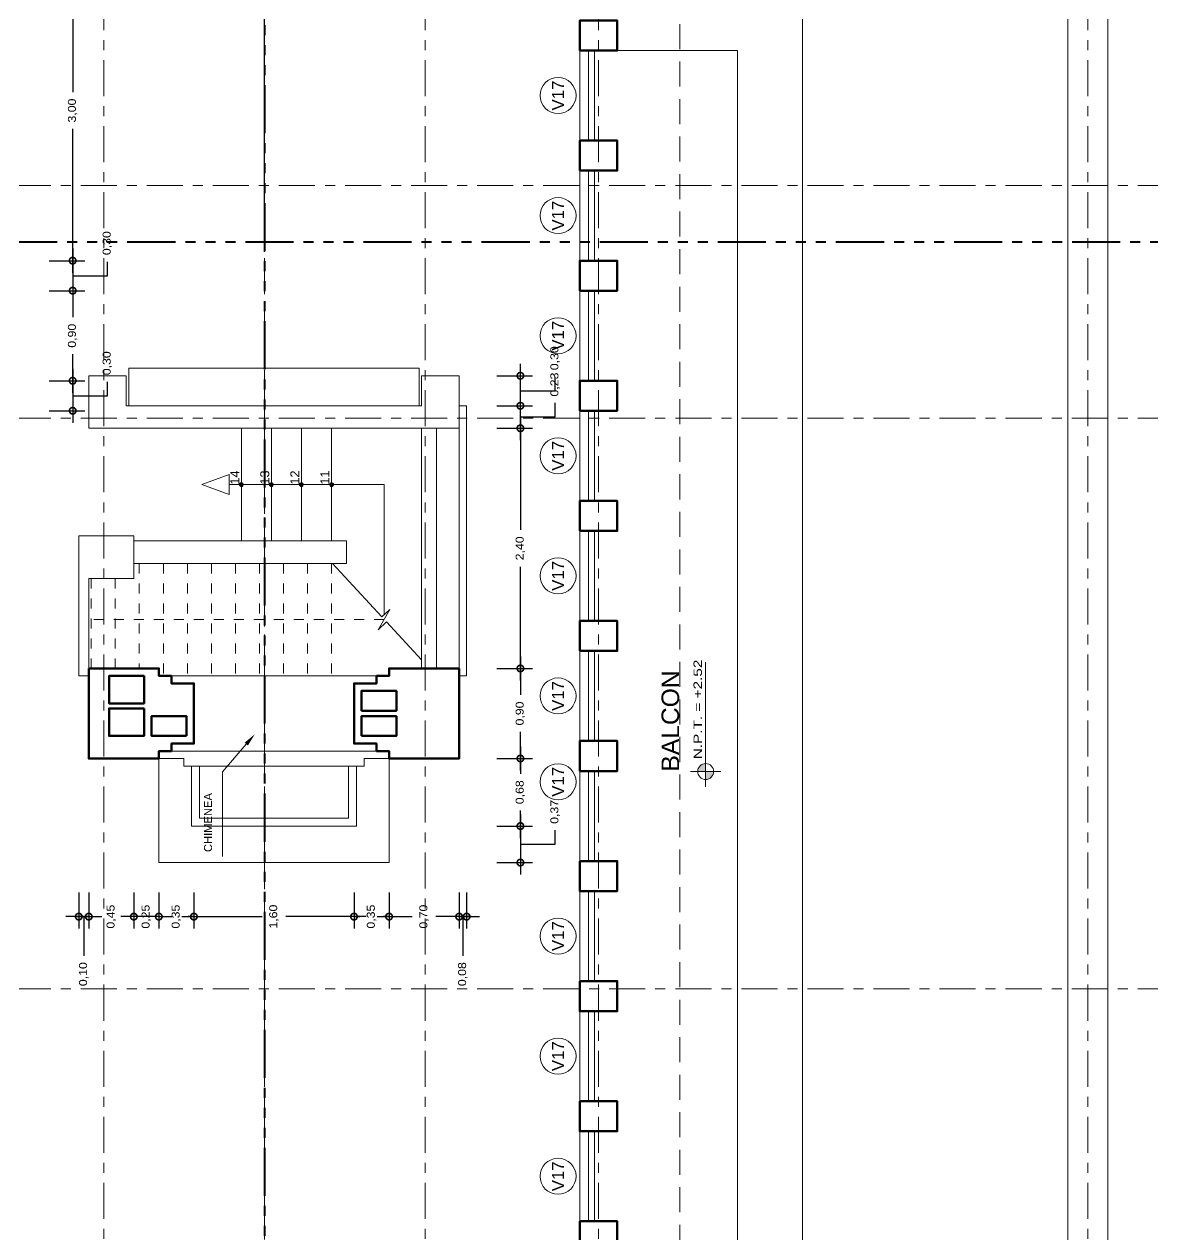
# Model space of a CAD drawing. Header units: millimetres. Extents: x -1459 to -1413, y -119 to 301.
# Drawn here: x -1441.55 to -1430.28, y -24.98 to -12.89 of the extents above; entities that cross this region are included whole.
import ezdxf

# ---------------------------------------------------------------- set-up
doc = ezdxf.new("R2010")
doc.units = ezdxf.units.MM
for name, pattern in [('ACAD_ISO06W100', [36, 24, -3, 0, -3, 0, -3, 0, -3]), ('ACAD_ISO10W100', [18, 12, -3, 0, -3]), ('RAYITAS', [0.375, 0.25, -0.125])]:
    doc.linetypes.add(name, pattern=pattern)
doc.layers.get('0').update_dxf_attribs({"lineweight": 0})
doc.layers.get('Defpoints').update_dxf_attribs({"lineweight": 5})
for name, color, linetype, lineweight in [('CORTE PLUMA 5', 5, 'Continuous', 40), ('COTAS', 190, 'Continuous', 9), ('EJES', 2, 'ACAD_ISO10W100', 13), ('GRADAS CAMBIO NIVEL', 3, 'Continuous', 15), ('MURO CORTADO', 1, 'Continuous', 60), ('MURO VISTO', 6, 'Continuous', 18), ('PROYECCIONES', 40, 'RAYITAS', 13), ('PUERTA VENTANA', 4, 'Continuous', 9), ('TEXTOS', 30, 'Continuous', 5), ('VANOS CUADRO', 8, 'Continuous', 9)]:
    doc.layers.add(name, color=color, linetype=linetype, lineweight=lineweight)
doc.styles.add('Arial', font='arial.ttf')
doc.styles.add('ARIAL DERECHO', font='arial.ttf', dxfattribs={"width": 1.1})
doc.styles.get("Standard").update_dxf_attribs({"font": 'arial.ttf'})
doc.dimstyles.new('COTAS 50 OK', dxfattribs={"dimtxt": 0.08, "dimasz": 0.13, "dimexe": 0.12, "dimexo": 0.2, "dimgap": 0.07, "dimtad": 0, "dimtih": 1, "dimtoh": 1, "dimzin": 0, "dimtxsty": 'ARIAL DERECHO', "dimblk": 'DOTSMALL', "dimcen": 0.15, "dimdle": 0.12, "dimadec": 0, "dimazin": 0, "dimtfac": 1, "dimtmove": 1, "dimatfit": 3, "dimfxl": 1, "dimtzin": 0, "dimarcsym": 0})

# ---------------------------------------------------------------- blocks, each defined once
blk = doc.blocks.new('npt')
h = blk.add_hatch(color=256)
h.paths.add_polyline_path([(0, 0), (0.071, 0, 0.414214), (0, 0.071)])
h.paths.add_polyline_path([(0, -0.071), (0, 0), (-0.071, 0, 0.414214)])
for p, q in [((0, 0.135), (0, -0.135)), ((-0.135, 0), (0.972, 0))]:
    blk.add_line(p, q)
blk.add_circle((0, 0), 0.0709)
blk = doc.blocks.new('CIRCULO GRADA')
at = {"layer": 'GRADAS CAMBIO NIVEL'}
h = blk.add_hatch(color=256, dxfattribs=at)
h.paths.add_polyline_path([(0.014, 0.014, 0.414214), (-0.014, 0.014), (0, 0)])
h.paths.add_polyline_path([(0.014, 0.014), (0, 0), (0.014, -0.014, 0.414214)])
h.paths.add_polyline_path([(0.014, -0.014), (0, 0), (-0.014, -0.014, 0.414214)])
h.paths.add_polyline_path([(0, 0), (-0.014, 0.014, 0.414214), (-0.014, -0.014)])
blk.add_circle((0, 0), 0.02, dxfattribs=at)
blk = doc.blocks.new('FLEC')
at = {"layer": 'TEXTOS', "extrusion": (0, 0, -1)}
for p, q in [((203.611, -47.254), (203.889, -47.016)), ((203.889, -47.016), (204.734, -47.016))]:
    blk.add_line(p, q, dxfattribs=at)
blk.add_solid([(-203.597, -47.238), (-203.513, -47.339), (-203.625, -47.271)], dxfattribs=at)
blk = doc.blocks.new('_DotSmall')
at = {"color": 0, "linetype": 'ByBlock', "const_width": 0.5}
blk.add_lwpolyline([(-0.0625, 0, 1), (0.0625, 0, 1)], format="xyb", close=True, dxfattribs=at)
blk = doc.blocks.new('*D822')
at = {"layer": 'COTAS', "color": 0, "lineweight": -2}
for p, q in [((-1441.069, -15.13), (-1441.069, -15.67)), ((-1441.303, -15.25), (-1440.949, -15.25)), ((-1440.722, -15.4), (-1440.722, -15.26)), ((-1441.069, -15.4), (-1440.722, -15.4)), ((-1441.303, -15.55), (-1440.949, -15.55))]:
    blk.add_line(p, q, dxfattribs=at)
at = {"layer": 'Defpoints', "color": 0}
for p in [(-1441.503, -15.25), (-1441.503, -15.55), (-1441.069, -15.55)]:
    blk.add_point(p, dxfattribs=at)
at = {"layer": 'COTAS', "color": 0, "lineweight": -2, "xscale": 0.13, "yscale": 0.13, "zscale": 0.13}
for p, rotation in [((-1441.069, -15.25), 90), ((-1441.069, -15.55), 270)]:
    blk.add_blockref('_DotSmall', p, dxfattribs=dict(at, rotation=rotation))
at = {"layer": 'COTAS', "color": 0, "insert": (-1440.722, -15.075), "char_height": 0.08, "attachment_point": 5, "rotation": 90, "style": 'ARIAL DERECHO'}
blk.add_mtext('0,30', dxfattribs=at)
blk = doc.blocks.new('*D823')
at = {"layer": 'COTAS', "color": 0, "lineweight": -2}
for p, q in [((-1441.069, -15.43), (-1441.069, -15.815)), ((-1441.303, -15.55), (-1440.949, -15.55)), ((-1441.069, -16.57), (-1441.069, -16.184)), ((-1441.303, -16.45), (-1440.949, -16.45))]:
    blk.add_line(p, q, dxfattribs=at)
at = {"layer": 'Defpoints', "color": 0}
for p in [(-1441.503, -15.55), (-1441.503, -16.45), (-1441.069, -16.45)]:
    blk.add_point(p, dxfattribs=at)
at = {"layer": 'COTAS', "color": 0, "lineweight": -2, "xscale": 0.13, "yscale": 0.13, "zscale": 0.13}
for p, rotation in [((-1441.069, -15.55), 90), ((-1441.069, -16.45), 270)]:
    blk.add_blockref('_DotSmall', p, dxfattribs=dict(at, rotation=rotation))
at = {"layer": 'COTAS', "color": 0, "insert": (-1441.069, -16), "char_height": 0.08, "attachment_point": 5, "rotation": 90, "style": 'ARIAL DERECHO'}
blk.add_mtext('0,90', dxfattribs=at)
blk = doc.blocks.new('*D824')
at = {"layer": 'COTAS', "color": 0, "lineweight": -2}
for p, q in [((-1441.069, -16.33), (-1441.069, -16.87)), ((-1441.303, -16.45), (-1440.949, -16.45)), ((-1440.722, -16.6), (-1440.722, -16.46)), ((-1441.069, -16.6), (-1440.722, -16.6)), ((-1441.303, -16.75), (-1440.949, -16.75))]:
    blk.add_line(p, q, dxfattribs=at)
at = {"layer": 'Defpoints', "color": 0}
for p in [(-1441.503, -16.45), (-1441.503, -16.75), (-1441.069, -16.75)]:
    blk.add_point(p, dxfattribs=at)
at = {"layer": 'COTAS', "color": 0, "lineweight": -2, "xscale": 0.13, "yscale": 0.13, "zscale": 0.13}
for p, rotation in [((-1441.069, -16.45), 90), ((-1441.069, -16.75), 270)]:
    blk.add_blockref('_DotSmall', p, dxfattribs=dict(at, rotation=rotation))
at = {"layer": 'COTAS', "color": 0, "insert": (-1440.722, -16.275), "char_height": 0.08, "attachment_point": 5, "rotation": 90, "style": 'ARIAL DERECHO'}
blk.add_mtext('0,30', dxfattribs=at)
blk = doc.blocks.new('*D825')
at = {"layer": 'COTAS', "color": 0, "lineweight": -2}
for p, q in [((-1441.069, -12.13), (-1441.069, -13.565)), ((-1441.303, -12.25), (-1440.949, -12.25)), ((-1441.069, -15.37), (-1441.069, -13.934)), ((-1441.303, -15.25), (-1440.949, -15.25))]:
    blk.add_line(p, q, dxfattribs=at)
at = {"layer": 'Defpoints', "color": 0}
for p in [(-1441.503, -12.25), (-1441.069, -12.25), (-1441.503, -15.25)]:
    blk.add_point(p, dxfattribs=at)
at = {"layer": 'COTAS', "color": 0, "lineweight": -2, "xscale": 0.13, "yscale": 0.13, "zscale": 0.13}
for p, rotation in [((-1441.069, -12.25), 90), ((-1441.069, -15.25), 270)]:
    blk.add_blockref('_DotSmall', p, dxfattribs=dict(at, rotation=rotation))
at = {"layer": 'COTAS', "color": 0, "insert": (-1441.069, -13.75), "char_height": 0.08, "attachment_point": 5, "rotation": 90, "style": 'ARIAL DERECHO'}
blk.add_mtext('3,00', dxfattribs=at)
blk = doc.blocks.new('*D836')
at = {"layer": 'COTAS', "color": 0, "lineweight": -2}
for p, q in [((-1440.022, -9.508), (-1440.022, -9.858)), ((-1439.153, -15.162), (-1439.153, -9.618)), ((-1440.142, -9.738), (-1439.706, -9.738)), ((-1439.033, -9.738), (-1439.469, -9.738))]:
    blk.add_line(p, q, dxfattribs=at)
at = {"layer": 'Defpoints', "color": 0}
for p in [(-1440.022, -9.308), (-1439.153, -9.738), (-1439.153, -15.362)]:
    blk.add_point(p, dxfattribs=at)
at = {"layer": 'COTAS', "color": 0, "lineweight": -2, "xscale": 0.13, "yscale": 0.13, "zscale": 0.13, "rotation": 180}
blk.add_blockref('_DotSmall', (-1440.022, -9.738), dxfattribs=at)
at = {"layer": 'COTAS', "color": 0, "lineweight": -2, "xscale": 0.13, "yscale": 0.13, "zscale": 0.13}
blk.add_blockref('_DotSmall', (-1439.153, -9.738), dxfattribs=at)
at = {"layer": 'COTAS', "color": 0, "insert": (-1439.588, -9.738), "char_height": 0.08, "attachment_point": 5, "rotation": 90, "style": 'ARIAL DERECHO'}
blk.add_mtext('0,87', dxfattribs=at)
blk = doc.blocks.new('*D859')
at = {"layer": 'COTAS', "color": 0, "lineweight": -2}
for p, q in [((-1436.596, -19.205), (-1436.596, -19.59)), ((-1436.833, -19.325), (-1436.476, -19.325)), ((-1436.596, -20.345), (-1436.596, -19.959)), ((-1436.833, -20.225), (-1436.476, -20.225))]:
    blk.add_line(p, q, dxfattribs=at)
at = {"layer": 'Defpoints', "color": 0}
for p in [(-1437.033, -19.325), (-1436.596, -19.325), (-1437.033, -20.225)]:
    blk.add_point(p, dxfattribs=at)
at = {"layer": 'COTAS', "color": 0, "lineweight": -2, "xscale": 0.13, "yscale": 0.13, "zscale": 0.13}
for p, rotation in [((-1436.596, -19.325), 90), ((-1436.596, -20.225), 270)]:
    blk.add_blockref('_DotSmall', p, dxfattribs=dict(at, rotation=rotation))
at = {"layer": 'COTAS', "color": 0, "insert": (-1436.596, -19.775), "char_height": 0.08, "attachment_point": 5, "rotation": 90, "style": 'ARIAL DERECHO'}
blk.add_mtext('0,90', dxfattribs=at)
blk = doc.blocks.new('*D860')
at = {"layer": 'COTAS', "color": 0, "lineweight": -2}
for p, q in [((-1436.596, -16.805), (-1436.596, -17.94)), ((-1436.833, -16.925), (-1436.476, -16.925)), ((-1436.596, -19.445), (-1436.596, -18.309)), ((-1436.833, -19.325), (-1436.476, -19.325))]:
    blk.add_line(p, q, dxfattribs=at)
at = {"layer": 'Defpoints', "color": 0}
for p in [(-1437.033, -16.925), (-1436.596, -16.925), (-1437.033, -19.325)]:
    blk.add_point(p, dxfattribs=at)
at = {"layer": 'COTAS', "color": 0, "lineweight": -2, "xscale": 0.13, "yscale": 0.13, "zscale": 0.13}
for p, rotation in [((-1436.596, -16.925), 90), ((-1436.596, -19.325), 270)]:
    blk.add_blockref('_DotSmall', p, dxfattribs=dict(at, rotation=rotation))
at = {"layer": 'COTAS', "color": 0, "insert": (-1436.596, -18.125), "char_height": 0.08, "attachment_point": 5, "rotation": 90, "style": 'ARIAL DERECHO'}
blk.add_mtext('2,40', dxfattribs=at)
blk = doc.blocks.new('*D861')
at = {"layer": 'COTAS', "color": 0, "lineweight": -2}
for p, q in [((-1436.596, -17.045), (-1436.596, -16.58)), ((-1436.249, -16.812), (-1436.249, -16.672)), ((-1436.833, -16.7), (-1436.476, -16.7)), ((-1436.596, -16.812), (-1436.249, -16.812)), ((-1436.833, -16.925), (-1436.476, -16.925))]:
    blk.add_line(p, q, dxfattribs=at)
at = {"layer": 'Defpoints', "color": 0}
for p in [(-1437.033, -16.7), (-1436.596, -16.7), (-1437.033, -16.925)]:
    blk.add_point(p, dxfattribs=at)
at = {"layer": 'COTAS', "color": 0, "lineweight": -2, "xscale": 0.13, "yscale": 0.13, "zscale": 0.13}
for p, rotation in [((-1436.596, -16.7), 90), ((-1436.596, -16.925), 270)]:
    blk.add_blockref('_DotSmall', p, dxfattribs=dict(at, rotation=rotation))
at = {"layer": 'COTAS', "color": 0, "insert": (-1436.249, -16.488), "char_height": 0.08, "attachment_point": 5, "rotation": 90, "style": 'ARIAL DERECHO'}
blk.add_mtext('0,23', dxfattribs=at)
blk = doc.blocks.new('*D862')
at = {"layer": 'COTAS', "color": 0, "lineweight": -2}
for p, q in [((-1436.596, -16.82), (-1436.596, -16.28)), ((-1436.833, -16.4), (-1436.476, -16.4)), ((-1436.249, -16.55), (-1436.249, -16.41)), ((-1436.596, -16.55), (-1436.249, -16.55)), ((-1436.833, -16.7), (-1436.476, -16.7))]:
    blk.add_line(p, q, dxfattribs=at)
at = {"layer": 'Defpoints', "color": 0}
for p in [(-1437.033, -16.4), (-1436.596, -16.4), (-1437.033, -16.7)]:
    blk.add_point(p, dxfattribs=at)
at = {"layer": 'COTAS', "color": 0, "lineweight": -2, "xscale": 0.13, "yscale": 0.13, "zscale": 0.13}
for p, rotation in [((-1436.596, -16.4), 90), ((-1436.596, -16.7), 270)]:
    blk.add_blockref('_DotSmall', p, dxfattribs=dict(at, rotation=rotation))
at = {"layer": 'COTAS', "color": 0, "insert": (-1436.249, -16.225), "char_height": 0.08, "attachment_point": 5, "rotation": 90, "style": 'ARIAL DERECHO'}
blk.add_mtext('0,30', dxfattribs=at)
blk = doc.blocks.new('*D863')
at = {"layer": 'COTAS', "color": 0, "lineweight": -2}
for p, q in [((-1436.596, -20.78), (-1436.596, -21.385)), ((-1436.833, -20.9), (-1436.476, -20.9)), ((-1436.249, -21.082), (-1436.249, -20.942)), ((-1436.596, -21.082), (-1436.249, -21.082)), ((-1436.833, -21.265), (-1436.476, -21.265))]:
    blk.add_line(p, q, dxfattribs=at)
at = {"layer": 'Defpoints', "color": 0}
for p in [(-1437.033, -20.9), (-1437.033, -21.265), (-1436.596, -21.265)]:
    blk.add_point(p, dxfattribs=at)
at = {"layer": 'COTAS', "color": 0, "lineweight": -2, "xscale": 0.13, "yscale": 0.13, "zscale": 0.13}
for p, rotation in [((-1436.596, -20.9), 90), ((-1436.596, -21.265), 270)]:
    blk.add_blockref('_DotSmall', p, dxfattribs=dict(at, rotation=rotation))
at = {"layer": 'COTAS', "color": 0, "insert": (-1436.249, -20.758), "char_height": 0.08, "attachment_point": 5, "rotation": 90, "style": 'ARIAL DERECHO'}
blk.add_mtext('0,37', dxfattribs=at)
blk = doc.blocks.new('*D864')
at = {"layer": 'COTAS', "color": 0, "lineweight": -2}
for p, q in [((-1436.596, -20.105), (-1436.596, -20.378)), ((-1436.833, -20.225), (-1436.476, -20.225)), ((-1436.596, -21.02), (-1436.596, -20.746)), ((-1436.833, -20.9), (-1436.476, -20.9))]:
    blk.add_line(p, q, dxfattribs=at)
at = {"layer": 'Defpoints', "color": 0}
for p in [(-1437.033, -20.225), (-1436.596, -20.225), (-1437.033, -20.9)]:
    blk.add_point(p, dxfattribs=at)
at = {"layer": 'COTAS', "color": 0, "lineweight": -2, "xscale": 0.13, "yscale": 0.13, "zscale": 0.13}
for p, rotation in [((-1436.596, -20.225), 90), ((-1436.596, -20.9), 270)]:
    blk.add_blockref('_DotSmall', p, dxfattribs=dict(at, rotation=rotation))
at = {"layer": 'COTAS', "color": 0, "insert": (-1436.596, -20.562), "char_height": 0.08, "attachment_point": 5, "rotation": 90, "style": 'ARIAL DERECHO'}
blk.add_mtext('0,68', dxfattribs=at)
blk = doc.blocks.new('*D865')
at = {"layer": 'COTAS', "color": 0, "lineweight": -2}
for p, q in [((-1437.908, -21.565), (-1437.908, -21.925)), ((-1437.208, -21.565), (-1437.208, -21.925)), ((-1438.028, -21.805), (-1437.676, -21.805)), ((-1437.088, -21.805), (-1437.44, -21.805))]:
    blk.add_line(p, q, dxfattribs=at)
at = {"layer": 'Defpoints', "color": 0}
for p in [(-1437.908, -21.365), (-1437.208, -21.365), (-1437.208, -21.805)]:
    blk.add_point(p, dxfattribs=at)
at = {"layer": 'COTAS', "color": 0, "lineweight": -2, "xscale": 0.13, "yscale": 0.13, "zscale": 0.13, "rotation": 180}
blk.add_blockref('_DotSmall', (-1437.908, -21.805), dxfattribs=at)
at = {"layer": 'COTAS', "color": 0, "lineweight": -2, "xscale": 0.13, "yscale": 0.13, "zscale": 0.13}
blk.add_blockref('_DotSmall', (-1437.208, -21.805), dxfattribs=at)
at = {"layer": 'COTAS', "color": 0, "insert": (-1437.558, -21.805), "char_height": 0.08, "attachment_point": 5, "rotation": 90, "style": 'ARIAL DERECHO'}
blk.add_mtext('0,70', dxfattribs=at)
blk = doc.blocks.new('*D866')
at = {"layer": 'COTAS', "color": 0, "lineweight": -2}
for p, q in [((-1437.208, -21.565), (-1437.208, -21.925)), ((-1437.133, -21.565), (-1437.133, -21.925)), ((-1437.208, -21.805), (-1437.338, -21.805)), ((-1437.208, -21.805), (-1437.133, -21.805)), ((-1437.208, -21.805), (-1437.133, -21.805)), ((-1437.171, -21.805), (-1437.171, -22.056)), ((-1437.133, -21.805), (-1437.003, -21.805)), ((-1437.171, -22.056), (-1437.171, -22.196))]:
    blk.add_line(p, q, dxfattribs=at)
at = {"layer": 'Defpoints', "color": 0}
for p in [(-1437.208, -21.365), (-1437.133, -21.365), (-1437.133, -21.805)]:
    blk.add_point(p, dxfattribs=at)
at = {"layer": 'COTAS', "color": 0, "lineweight": -2, "xscale": 0.13, "yscale": 0.13, "zscale": 0.13}
blk.add_blockref('_DotSmall', (-1437.208, -21.805), dxfattribs=at)
at = {"layer": 'COTAS', "color": 0, "lineweight": -2, "xscale": 0.13, "yscale": 0.13, "zscale": 0.13, "rotation": 180}
blk.add_blockref('_DotSmall', (-1437.133, -21.805), dxfattribs=at)
at = {"layer": 'COTAS', "color": 0, "insert": (-1437.171, -22.38), "char_height": 0.08, "attachment_point": 5, "rotation": 90, "style": 'ARIAL DERECHO'}
blk.add_mtext('0,08', dxfattribs=at)
blk = doc.blocks.new('*D867')
at = {"layer": 'COTAS', "color": 0, "lineweight": -2}
for p, q in [((-1440.458, -21.565), (-1440.458, -21.925)), ((-1440.208, -21.565), (-1440.208, -21.925)), ((-1440.458, -21.805), (-1440.588, -21.805)), ((-1440.458, -21.805), (-1440.451, -21.805)), ((-1440.208, -21.805), (-1440.215, -21.805)), ((-1440.208, -21.805), (-1440.078, -21.805))]:
    blk.add_line(p, q, dxfattribs=at)
at = {"layer": 'Defpoints', "color": 0}
for p in [(-1440.458, -21.365), (-1440.208, -21.365), (-1440.458, -21.805)]:
    blk.add_point(p, dxfattribs=at)
at = {"layer": 'COTAS', "color": 0, "lineweight": -2, "xscale": 0.13, "yscale": 0.13, "zscale": 0.13}
blk.add_blockref('_DotSmall', (-1440.458, -21.805), dxfattribs=at)
at = {"layer": 'COTAS', "color": 0, "lineweight": -2, "xscale": 0.13, "yscale": 0.13, "zscale": 0.13, "rotation": 180}
blk.add_blockref('_DotSmall', (-1440.208, -21.805), dxfattribs=at)
at = {"layer": 'COTAS', "color": 0, "insert": (-1440.333, -21.805), "char_height": 0.08, "attachment_point": 5, "rotation": 90, "style": 'ARIAL DERECHO'}
blk.add_mtext('0,25', dxfattribs=at)
blk = doc.blocks.new('*D868')
at = {"layer": 'COTAS', "color": 0, "lineweight": -2}
for p, q in [((-1440.908, -21.565), (-1440.908, -21.925)), ((-1440.458, -21.565), (-1440.458, -21.925)), ((-1441.028, -21.805), (-1440.801, -21.805)), ((-1440.338, -21.805), (-1440.565, -21.805))]:
    blk.add_line(p, q, dxfattribs=at)
at = {"layer": 'Defpoints', "color": 0}
for p in [(-1440.908, -21.365), (-1440.458, -21.365), (-1440.908, -21.805)]:
    blk.add_point(p, dxfattribs=at)
at = {"layer": 'COTAS', "color": 0, "lineweight": -2, "xscale": 0.13, "yscale": 0.13, "zscale": 0.13, "rotation": 180}
blk.add_blockref('_DotSmall', (-1440.908, -21.805), dxfattribs=at)
at = {"layer": 'COTAS', "color": 0, "lineweight": -2, "xscale": 0.13, "yscale": 0.13, "zscale": 0.13}
blk.add_blockref('_DotSmall', (-1440.458, -21.805), dxfattribs=at)
at = {"layer": 'COTAS', "color": 0, "insert": (-1440.683, -21.805), "char_height": 0.08, "attachment_point": 5, "rotation": 90, "style": 'ARIAL DERECHO'}
blk.add_mtext('0,45', dxfattribs=at)
blk = doc.blocks.new('*D869')
at = {"layer": 'COTAS', "color": 0, "lineweight": -2}
for p, q in [((-1441.008, -21.565), (-1441.008, -21.925)), ((-1440.908, -21.565), (-1440.908, -21.925)), ((-1441.008, -21.805), (-1441.138, -21.805)), ((-1440.908, -21.805), (-1441.008, -21.805)), ((-1440.908, -21.805), (-1441.008, -21.805)), ((-1440.958, -21.805), (-1440.958, -22.056)), ((-1440.908, -21.805), (-1440.778, -21.805)), ((-1440.958, -22.056), (-1440.958, -22.196))]:
    blk.add_line(p, q, dxfattribs=at)
at = {"layer": 'Defpoints', "color": 0}
for p in [(-1441.008, -21.365), (-1440.908, -21.365), (-1441.008, -21.805)]:
    blk.add_point(p, dxfattribs=at)
at = {"layer": 'COTAS', "color": 0, "lineweight": -2, "xscale": 0.13, "yscale": 0.13, "zscale": 0.13}
blk.add_blockref('_DotSmall', (-1441.008, -21.805), dxfattribs=at)
at = {"layer": 'COTAS', "color": 0, "lineweight": -2, "xscale": 0.13, "yscale": 0.13, "zscale": 0.13, "rotation": 180}
blk.add_blockref('_DotSmall', (-1440.908, -21.805), dxfattribs=at)
at = {"layer": 'COTAS', "color": 0, "insert": (-1440.958, -22.38), "char_height": 0.08, "attachment_point": 5, "rotation": 90, "style": 'ARIAL DERECHO'}
blk.add_mtext('0,10', dxfattribs=at)
blk = doc.blocks.new('*D870')
at = {"layer": 'COTAS', "color": 0, "lineweight": -2}
for p, q in [((-1439.858, -21.565), (-1439.858, -21.925)), ((-1438.258, -21.565), (-1438.258, -21.925)), ((-1439.978, -21.805), (-1439.176, -21.805)), ((-1438.138, -21.805), (-1438.94, -21.805))]:
    blk.add_line(p, q, dxfattribs=at)
at = {"layer": 'Defpoints', "color": 0}
for p in [(-1439.858, -21.365), (-1438.258, -21.365), (-1438.258, -21.805)]:
    blk.add_point(p, dxfattribs=at)
at = {"layer": 'COTAS', "color": 0, "lineweight": -2, "xscale": 0.13, "yscale": 0.13, "zscale": 0.13, "rotation": 180}
blk.add_blockref('_DotSmall', (-1439.858, -21.805), dxfattribs=at)
at = {"layer": 'COTAS', "color": 0, "lineweight": -2, "xscale": 0.13, "yscale": 0.13, "zscale": 0.13}
blk.add_blockref('_DotSmall', (-1438.258, -21.805), dxfattribs=at)
at = {"layer": 'COTAS', "color": 0, "insert": (-1439.058, -21.805), "char_height": 0.08, "attachment_point": 5, "rotation": 90, "style": 'ARIAL DERECHO'}
blk.add_mtext('1,60', dxfattribs=at)
blk = doc.blocks.new('*D871')
at = {"layer": 'COTAS', "color": 0, "lineweight": -2}
for p, q in [((-1440.208, -21.565), (-1440.208, -21.925)), ((-1439.858, -21.565), (-1439.858, -21.925)), ((-1440.208, -21.805), (-1440.338, -21.805)), ((-1440.208, -21.805), (-1440.151, -21.805)), ((-1439.858, -21.805), (-1439.915, -21.805)), ((-1439.858, -21.805), (-1439.728, -21.805))]:
    blk.add_line(p, q, dxfattribs=at)
at = {"layer": 'Defpoints', "color": 0}
for p in [(-1440.208, -21.365), (-1439.858, -21.365), (-1440.208, -21.805)]:
    blk.add_point(p, dxfattribs=at)
at = {"layer": 'COTAS', "color": 0, "lineweight": -2, "xscale": 0.13, "yscale": 0.13, "zscale": 0.13}
blk.add_blockref('_DotSmall', (-1440.208, -21.805), dxfattribs=at)
at = {"layer": 'COTAS', "color": 0, "lineweight": -2, "xscale": 0.13, "yscale": 0.13, "zscale": 0.13, "rotation": 180}
blk.add_blockref('_DotSmall', (-1439.858, -21.805), dxfattribs=at)
at = {"layer": 'COTAS', "color": 0, "insert": (-1440.033, -21.805), "char_height": 0.08, "attachment_point": 5, "rotation": 90, "style": 'ARIAL DERECHO'}
blk.add_mtext('0,35', dxfattribs=at)
blk = doc.blocks.new('*D872')
at = {"layer": 'COTAS', "color": 0, "lineweight": -2}
for p, q in [((-1438.258, -21.565), (-1438.258, -21.925)), ((-1437.908, -21.565), (-1437.908, -21.925)), ((-1438.258, -21.805), (-1438.388, -21.805)), ((-1438.258, -21.805), (-1438.201, -21.805)), ((-1437.908, -21.805), (-1437.965, -21.805)), ((-1437.908, -21.805), (-1437.778, -21.805))]:
    blk.add_line(p, q, dxfattribs=at)
at = {"layer": 'Defpoints', "color": 0}
for p in [(-1438.258, -21.365), (-1437.908, -21.365), (-1438.258, -21.805)]:
    blk.add_point(p, dxfattribs=at)
at = {"layer": 'COTAS', "color": 0, "lineweight": -2, "xscale": 0.13, "yscale": 0.13, "zscale": 0.13}
blk.add_blockref('_DotSmall', (-1438.258, -21.805), dxfattribs=at)
at = {"layer": 'COTAS', "color": 0, "lineweight": -2, "xscale": 0.13, "yscale": 0.13, "zscale": 0.13, "rotation": 180}
blk.add_blockref('_DotSmall', (-1437.908, -21.805), dxfattribs=at)
at = {"layer": 'COTAS', "color": 0, "insert": (-1438.083, -21.805), "char_height": 0.08, "attachment_point": 5, "rotation": 90, "style": 'ARIAL DERECHO'}
blk.add_mtext('0,35', dxfattribs=at)

msp = doc.modelspace()

# ---------------------------------------------------------------- linework, layer by layer
at = {"layer": 'CORTE PLUMA 5', "linetype": 'ACAD_ISO06W100', "lineweight": 40, "ltscale": 0.02}
for p, q in [((-1439.153, 12.464), (-1439.153, -43.536)), ((-1453.503, -15.062), (-1425.428, -15.062))]:
    msp.add_line(p, q, dxfattribs=at)
at = {"layer": 'EJES', "ltscale": 0.03}
for p, q in [((-1440.758, -41.325), (-1440.758, 10.6)), ((-1439.153, -41.325), (-1439.153, 10.6)), ((-1437.548, -41.325), (-1437.548, 10.6)), ((-1435.816, -41.325), (-1435.816, 10.6)), ((-1430.928, -41.325), (-1430.928, 10.6)), ((-1427.428, -14.5), (-1451.503, -14.5)), ((-1427.428, -16.825), (-1451.503, -16.825)), ((-1427.428, -22.525), (-1451.503, -22.525))]:
    msp.add_line(p, q, dxfattribs=at)
at = {"layer": 'GRADAS CAMBIO NIVEL'}
for p, q in [((-1437.958, -17.487), (-1439.505, -17.487)), ((-1437.958, -18.79), (-1437.958, -17.487))]:
    msp.add_line(p, q, dxfattribs=at)
for points in [[(-1439.383, -16.925), (-1439.383, -18.05)], [(-1439.083, -16.925), (-1439.083, -18.05)], [(-1438.783, -16.925), (-1438.783, -18.05)], [(-1438.483, -16.925), (-1438.483, -18.05)], [(-1438.473, -18.275), (-1437.979, -18.809), (-1437.899, -18.736), (-1438.017, -18.938), (-1437.932, -18.86), (-1437.583, -19.238)]]:
    msp.add_lwpolyline(points, dxfattribs=at)
msp.add_lwpolyline([(-1439.505, -17.387), (-1439.78, -17.487), (-1439.505, -17.587)], close=True, dxfattribs=at)
at = {"layer": 'MURO CORTADO'}
for points in [[(-1436.003, -13.15), (-1435.628, -13.15), (-1435.628, -12.85), (-1436.003, -12.85)], [(-1436.003, -14.35), (-1435.628, -14.35), (-1435.628, -14.05), (-1436.003, -14.05)], [(-1436.003, -15.55), (-1435.628, -15.55), (-1435.628, -15.25), (-1436.003, -15.25)], [(-1436.003, -16.75), (-1435.628, -16.75), (-1435.628, -16.45), (-1436.003, -16.45)], [(-1436.003, -17.95), (-1435.628, -17.95), (-1435.628, -17.65), (-1436.003, -17.65)], [(-1436.003, -19.15), (-1435.628, -19.15), (-1435.628, -18.85), (-1436.003, -18.85)], [(-1440.908, -19.325), (-1440.908, -20.225), (-1440.208, -20.225), (-1440.208, -20.15), (-1440.083, -20.15), (-1440.083, -20.075), (-1439.858, -20.075), (-1439.858, -19.475), (-1440.083, -19.475), (-1440.083, -19.4), (-1440.208, -19.4), (-1440.208, -19.325)], [(-1437.208, -19.325), (-1437.208, -20.225), (-1437.908, -20.225), (-1437.908, -20.15), (-1438.033, -20.15), (-1438.033, -20.075), (-1438.258, -20.075), (-1438.258, -19.475), (-1438.033, -19.475), (-1438.033, -19.4), (-1437.908, -19.4), (-1437.908, -19.325)], [(-1440.356, -19.4), (-1440.706, -19.4), (-1440.706, -19.675), (-1440.356, -19.675)], [(-1438.185, -19.747), (-1438.185, -19.55), (-1437.835, -19.55), (-1437.835, -19.747)], [(-1440.356, -19.725), (-1440.706, -19.725), (-1440.706, -20), (-1440.356, -20)], [(-1439.931, -20), (-1439.931, -19.802), (-1440.281, -19.802), (-1440.281, -20)], [(-1438.185, -20), (-1438.185, -19.802), (-1437.835, -19.802), (-1437.835, -20)], [(-1436.003, -20.35), (-1435.628, -20.35), (-1435.628, -20.05), (-1436.003, -20.05)], [(-1436.003, -21.25), (-1435.628, -21.25), (-1435.628, -21.55), (-1436.003, -21.55)], [(-1436.003, -22.45), (-1435.628, -22.45), (-1435.628, -22.75), (-1436.003, -22.75)], [(-1436.003, -23.65), (-1435.628, -23.65), (-1435.628, -23.95), (-1436.003, -23.95)], [(-1436.003, -24.85), (-1435.628, -24.85), (-1435.628, -25.15), (-1436.003, -25.15)]]:
    msp.add_lwpolyline(points, close=True, dxfattribs=at)
at = {"layer": 'MURO VISTO'}
for p, q in [((-1431.128, -30.825), (-1431.128, -9.559)), ((-1430.728, -30.825), (-1430.728, -9.559)), ((-1433.779, -11.6, -0.202), (-1433.779, -28.8, -0.202)), ((-1436.003, -13.15), (-1436.003, -14.05)), ((-1435.628, -13.15), (-1434.428, -13.15)), ((-1434.428, -27.25), (-1434.428, -13.15)), ((-1436.003, -14.35), (-1436.003, -15.25)), ((-1436.003, -15.55), (-1436.003, -16.45)), ((-1437.208, -19.325), (-1437.208, -16.4)), ((-1436.003, -16.75), (-1436.003, -17.65)), ((-1437.583, -16.925), (-1437.583, -19.325)), ((-1437.433, -16.925), (-1437.433, -19.325)), ((-1436.003, -17.95), (-1436.003, -18.85)), ((-1436.003, -19.15), (-1436.003, -20.05)), ((-1438.033, -19.4), (-1440.083, -19.4)), ((-1438.033, -20.15), (-1440.083, -20.15)), ((-1436.003, -21.25), (-1436.003, -20.35)), ((-1436.003, -22.45), (-1436.003, -21.55)), ((-1436.003, -23.65), (-1436.003, -22.75)), ((-1436.003, -24.85), (-1436.003, -23.95))]:
    msp.add_line(p, q, dxfattribs=at)
for points in [[(-1440.508, -16.7), (-1440.508, -16.325), (-1437.608, -16.325), (-1437.608, -16.7)], [(-1437.208, -16.925), (-1440.908, -16.925), (-1440.908, -16.4), (-1440.533, -16.4), (-1440.533, -16.7), (-1437.583, -16.7), (-1437.583, -16.4), (-1437.208, -16.4)], [(-1437.208, -19.4), (-1437.133, -19.4), (-1437.133, -16.7), (-1437.208, -16.7)], [(-1440.458, -18), (-1441.008, -18), (-1441.008, -19.4), (-1440.908, -19.4)], [(-1440.908, -19.325), (-1440.908, -18.425), (-1440.458, -18.425), (-1440.458, -18)], [(-1438.333, -18.05), (-1440.458, -18.05)], [(-1438.333, -18.05), (-1438.333, -18.275), (-1440.458, -18.275)], [(-1440.208, -20.225), (-1440.208, -21.265), (-1437.908, -21.265), (-1437.908, -20.225)], [(-1440.208, -20.225), (-1439.958, -20.225), (-1439.958, -20.3), (-1438.158, -20.3), (-1438.158, -20.225), (-1437.908, -20.225)], [(-1438.233, -20.3), (-1438.233, -20.9), (-1439.883, -20.9), (-1439.883, -20.3)], [(-1438.313, -20.3), (-1438.313, -20.82), (-1439.803, -20.82), (-1439.803, -20.3)]]:
    msp.add_lwpolyline(points, dxfattribs=at)
at = {"layer": 'PROYECCIONES'}
for p, q in [((-1435.003, -3.885), (-1435.003, -36.081)), ((-1439.153, -32.406), (-1439.153, -7.56))]:
    msp.add_line(p, q, dxfattribs=at)
at = {"layer": 'PROYECCIONES', "linetype": 'RAYITAS', "lineweight": 13, "ltscale": 0.3}
for p, q in [((-1440.403, -18.275), (-1440.403, -19.325)), ((-1440.163, -18.275), (-1440.163, -19.4)), ((-1439.923, -18.275), (-1439.923, -19.4)), ((-1439.683, -18.275), (-1439.683, -19.4)), ((-1439.443, -18.275), (-1439.443, -19.4)), ((-1439.203, -18.275), (-1439.203, -19.4)), ((-1438.963, -18.275), (-1438.963, -19.4)), ((-1438.723, -18.275), (-1438.723, -19.4)), ((-1438.483, -18.275), (-1438.483, -19.4)), ((-1440.883, -18.425), (-1440.883, -19.325)), ((-1440.643, -18.425), (-1440.643, -19.325)), ((-1437.958, -18.837), (-1440.908, -18.837))]:
    msp.add_line(p, q, dxfattribs=at)
at = {"layer": 'PUERTA VENTANA'}
for p, q in [((-1435.916, -14.05), (-1435.916, -13.15)), ((-1435.856, -14.05), (-1435.856, -13.15)), ((-1435.916, -15.25), (-1435.916, -14.35)), ((-1435.856, -15.25), (-1435.856, -14.35)), ((-1435.916, -16.45), (-1435.916, -15.55)), ((-1435.856, -16.45), (-1435.856, -15.55)), ((-1435.916, -17.65), (-1435.916, -16.75)), ((-1435.856, -17.65), (-1435.856, -16.75)), ((-1435.916, -18.85), (-1435.916, -17.95)), ((-1435.856, -18.85), (-1435.856, -17.95)), ((-1435.916, -20.05), (-1435.916, -19.15)), ((-1435.856, -20.05), (-1435.856, -19.15)), ((-1435.916, -21.25), (-1435.916, -20.35)), ((-1435.856, -21.25), (-1435.856, -20.35)), ((-1435.916, -22.45), (-1435.916, -21.55)), ((-1435.856, -22.45), (-1435.856, -21.55)), ((-1435.916, -23.65), (-1435.916, -22.75)), ((-1435.856, -23.65), (-1435.856, -22.75)), ((-1435.916, -24.85), (-1435.916, -23.95)), ((-1435.856, -24.85), (-1435.856, -23.95))]:
    msp.add_line(p, q, dxfattribs=at)
at = {"layer": 'VANOS CUADRO'}
for centre in [(-1436.22, -13.6), (-1436.22, -14.8), (-1436.22, -16), (-1436.22, -17.2), (-1436.22, -18.4), (-1436.22, -19.6), (-1436.22, -20.458), (-1436.22, -22), (-1436.22, -23.2), (-1436.22, -24.4)]:
    msp.add_circle(centre, 0.18, dxfattribs=at)

# ---------------------------------------------------------------- block references
at = {"xscale": -1, "rotation": 90}
msp.add_blockref('FLEC', (-1486.589, 183.53), dxfattribs=at)
at = {"layer": 'GRADAS CAMBIO NIVEL', "xscale": -1, "rotation": 359.9999974019935}
for p in [(-1439.383, -17.487), (-1439.083, -17.487), (-1438.783, -17.487), (-1438.483, -17.487)]:
    msp.add_blockref('CIRCULO GRADA', p, dxfattribs=at)
at = {"layer": 'TEXTOS', "xscale": 1.125, "yscale": 1.125, "zscale": 1.125, "rotation": 90}
msp.add_blockref('npt', (-1434.745, -20.355), dxfattribs=at)

# ---------------------------------------------------------------- texts
at = {"layer": 'GRADAS CAMBIO NIVEL', "char_height": 0.09, "width": 0.1643, "attachment_point": 5, "rotation": 90, "style": 'Arial'}
for s, insert in [('14', (-1439.449, -17.417, -0.202)), ('13', (-1439.149, -17.417, -0.202)), ('12', (-1438.849, -17.417, -0.202)), ('11', (-1438.549, -17.417, -0.202))]:
    msp.add_mtext(s, dxfattribs=dict(at, insert=insert))
at = {"layer": 'TEXTOS', "style": 'Arial', "width": 1.3}
msp.add_text('N.P.T. = +2.52', height=0.08437, rotation=90, dxfattribs=at).set_placement((-1434.782, -20.233))
at = {"layer": 'TEXTOS', "insert": (-1435.186, -20.355), "char_height": 0.1758, "attachment_point": 1, "rotation": 90}
msp.add_mtext_dynamic_manual_height_columns('BALCON', width=1.16351, gutter_width=12.5, heights=[0], dxfattribs=at)
at = {"layer": 'TEXTOS', "insert": (-1439.716, -20.57), "char_height": 0.08, "width": 0.90303, "attachment_point": 6, "rotation": 90, "style": 'Arial'}
msp.add_mtext('CHIMENEA', dxfattribs=at)
at = {"layer": 'VANOS CUADRO', "char_height": 0.12, "width": 0.4285, "attachment_point": 5, "rotation": 90, "style": 'Arial'}
for insert in [(-1436.22, -13.6), (-1436.22, -14.8), (-1436.22, -16), (-1436.22, -17.2), (-1436.22, -18.4), (-1436.22, -19.6), (-1436.22, -20.458), (-1436.22, -22), (-1436.22, -23.2), (-1436.22, -24.4)]:
    msp.add_mtext('V17', dxfattribs=dict(at, insert=insert))

# ---------------------------------------------------------------- dimensions: what is measured, and where the dimension line sits
at = {"layer": 'COTAS'}
for base, p1, p2, angle, picture, middle in [((-1439.153, -9.738), (-1440.022, -9.308), (-1439.153, -15.362), 180, '*D836', (-1439.588, -9.738)), ((-1441.069, -12.25), (-1441.503, -15.25), (-1441.503, -12.25), 90, '*D825', (-1441.069, -13.75)), ((-1441.069, -15.55), (-1441.503, -15.25), (-1441.503, -15.55), 90, '*D822', (-1440.722, -15.19)), ((-1441.069, -16.45), (-1441.503, -15.55), (-1441.503, -16.45), 90, '*D823', (-1441.069, -16)), ((-1441.069, -16.75), (-1441.503, -16.45), (-1441.503, -16.75), 90, '*D824', (-1440.722, -16.39)), ((-1436.596, -16.4), (-1437.033, -16.7), (-1437.033, -16.4), 90, '*D862', (-1436.249, -16.34)), ((-1436.596214937, -16.699520554), (-1437.033038982, -16.924520554), (-1437.033038982, -16.699520554), 90, '*D861', (-1436.248909344, -16.602020554)), ((-1436.596, -16.925), (-1437.033, -19.325), (-1437.033, -16.925), 90, '*D860', (-1436.596, -18.125)), ((-1436.596, -19.325), (-1437.033, -20.225), (-1437.033, -19.325), 90, '*D859', (-1436.596, -19.775)), ((-1436.596214937, -20.224520554), (-1437.033038982, -20.899520554), (-1437.033038982, -20.224520554), 90, '*D864', (-1436.596214937, -20.562020554)), ((-1436.5962, -21.2648), (-1437.033, -20.8995), (-1437.033, -21.2648), 90, '*D863', (-1436.2489, -20.8721)), ((-1441.008, -21.805), (-1440.908, -21.365), (-1441.008, -21.365), 180, '*D869', (-1440.958, -22.266)), ((-1440.908, -21.805), (-1440.458, -21.365), (-1440.908, -21.365), 180, '*D868', (-1440.683, -21.805)), ((-1440.458, -21.805), (-1440.208, -21.365), (-1440.458, -21.365), 180, '*D867', (-1440.333, -21.805)), ((-1440.208, -21.805), (-1439.858, -21.365), (-1440.208, -21.365), 180, '*D871', (-1440.033, -21.805)), ((-1438.258, -21.805), (-1439.858, -21.365), (-1438.258, -21.365), 180, '*D870', (-1439.058, -21.805)), ((-1438.258, -21.805), (-1437.908, -21.365), (-1438.258, -21.365), 180, '*D872', (-1438.083, -21.805)), ((-1437.208, -21.805), (-1437.908, -21.365), (-1437.208, -21.365), 180, '*D865', (-1437.558, -21.805)), ((-1437.133038982, -21.804591303), (-1437.208038982, -21.364763392), (-1437.133038982, -21.364763392), 180, '*D866', (-1437.170538982, -22.2657441))]:
    dim = msp.add_linear_dim(base=base, p1=p1, p2=p2, angle=angle, dimstyle='COTAS 50 OK', dxfattribs=at)
    dim.commit()
    dim.dimension.update_dxf_attribs({"geometry": picture, "text_midpoint": middle})

doc.saveas('drawing.dxf')
